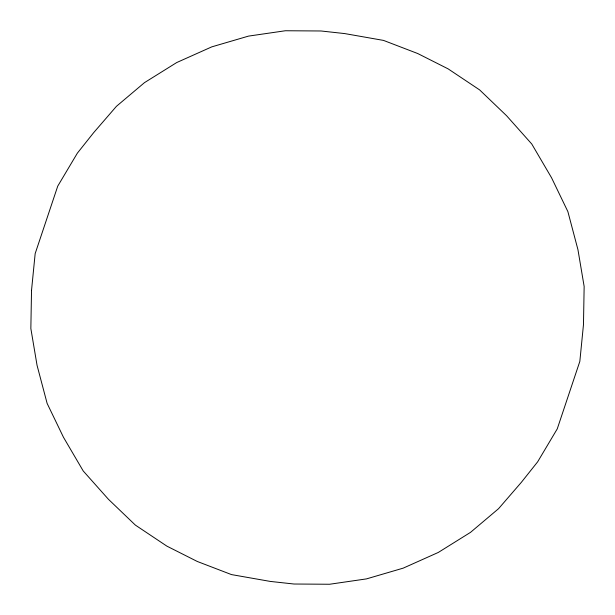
<?xml version="1.0" encoding="UTF-8"?>
<svg xmlns="http://www.w3.org/2000/svg" width="615" height="615" viewBox="0 0 615 615"><rect width="100%" height="100%" fill="white"/><g stroke="black" fill="none" stroke-linecap="round" stroke-linejoin="round"><path stroke-width="0.92" d="M31.526 290.365L30.85 328.518L37.054 365.333L47.124 403.402L63.453 437.242L83.225 470.975L108.432 499.28L135.354 525.087L166.857 546.12L197.246 561.457L231.486 574.595L270.293 581.421L293.993 584.019L329.617 584.25L366.486 578.892L403.194 568.145L438.326 552.431L470.529 532.352L498.565 508.674L521.359 482.314L537.648 461.827L557.259 428.863L579.837 361.382L583.474 324.635L584.15 286.482L577.946 249.667L567.876 211.598L551.547 177.758L531.775 144.025L506.568 115.72L479.646 89.913L448.143 68.88L417.754 53.543L383.514 40.406L344.707 33.579L321.007 30.981L285.383 30.75L248.514 36.108L211.806 46.855L176.674 62.569L144.471 82.648L116.435 106.326L93.641 132.686L77.352 153.173L57.741 186.137L35.163 253.618L31.526 290.365"/></g></svg>
